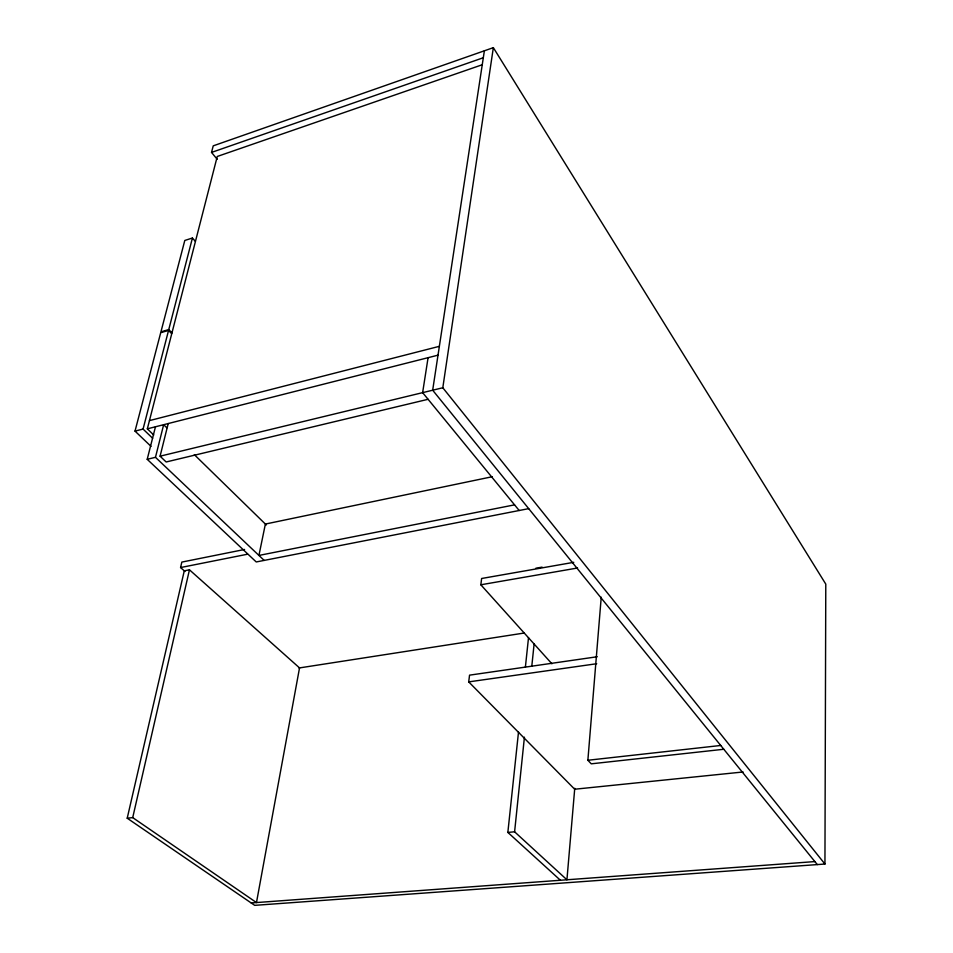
<?xml version="1.0" encoding="UTF-8"?>
<svg xmlns="http://www.w3.org/2000/svg" width="953" height="953" viewBox="0 0 953 953"><rect width="100%" height="100%" fill="white"/><g stroke="black" fill="none" stroke-linecap="round" stroke-linejoin="round"><path stroke-width="1.43" d="M127.214 818.21L132.717 817.614L256.476 902.574L299.528 667.91L189.456 569.811L184.274 570.835L127.214 818.21L254.701 905.35L824.941 864.037L825.786 584.106L493.344 47.65L213.234 145.845L211.53 152.42L217.201 159.282M723.803 749.261L591.253 763.83L587.87 760.256L601.236 597.197M574.754 788.274L566.928 879.786L514.596 831.802L507.854 832.41L518.503 732.047M514.596 831.802L524.424 737.169M531.798 666.195L534.109 644.014M525.389 667.1L528.522 637.593M743.09 771.978L574.683 789.227L468.709 681.883L469.555 675.153L597.257 656.748M551.906 663.788L480.836 584.785L481.622 578.495L573.766 562.318M824.941 864.037L442.8 387.764L493.344 47.65M484.374 50.795L432.674 390.206L817.305 864.585M428.076 357.697L422.632 392.636L519.182 510.498M132.717 817.614L189.456 569.811M184.989 571.478L180.57 567.547L181.832 562.091L244.576 549.476M428.076 399.295L166.156 461.979L160.08 456.189L168.216 423.549M264.184 560.412L155.47 457.309L163.654 424.704L166.823 427.802M528.701 508.64L256.238 561.96L147.203 459.31L155.47 426.777M153.719 434.985L147.334 428.838L217.26 156.471L482.254 64.744M152.659 438.273L143.069 429.064L168.55 330.429L160.712 332.692L135.016 431.113L151.039 446.385M168.764 329.583L192.423 238.024L184.799 240.454L160.938 331.847L168.764 329.583L171.826 332.788M211.53 152.42L483.314 57.74M149.442 420.618L439.369 346.32M135.016 431.113L143.069 429.064M147.334 428.838L438.011 355.171M147.203 459.31L155.47 457.309M160.08 456.189L442.8 387.764M492.284 476.714L265.375 524.055L258.93 555.432L514.56 504.852M180.57 567.547L247.625 554.193M535.872 568.214L542.09 567.13M480.836 584.785L577.578 568M298.98 667.993L523.971 633.066M468.709 681.883L596.709 663.729M587.87 760.256L720.73 745.472M251.199 902.956L814.875 861.583M507.854 832.41L560.412 880.262M194.341 454.676L266.304 524.96M168.55 330.429L171.611 333.633M192.423 238.024L195.365 241.347"/></g></svg>
